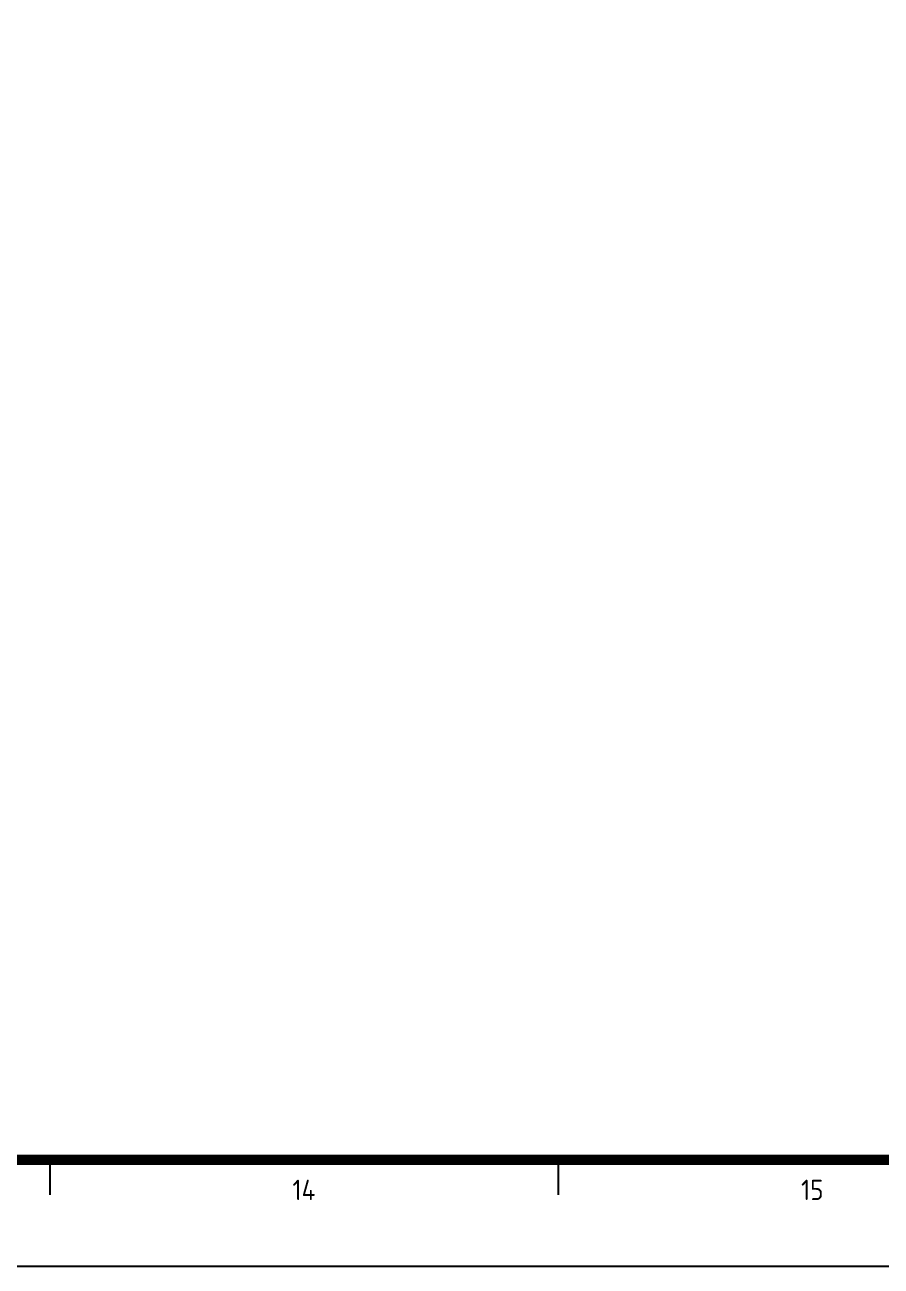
# Model space of a CAD drawing. Extents: x 815029915 to 815825525, y 579155098 to 579748855.
# Drawn here: x 815530932 to 815539355, y 579361391 to 579373596 of the extents above; entities that cross this region are included whole.
import ezdxf
from ezdxf.enums import TextEntityAlignment as Align

# ---------------------------------------------------------------- set-up
doc = ezdxf.new("R2010")
doc.units = 0
doc.header["$LTSCALE"] = 100
doc.header["$MEASUREMENT"] = 0
doc.layers.add('TK', color=7, linetype='Continuous')
doc.layers.add('zm', color=1, linetype='Continuous')
doc.styles.add('ISOCP', font='isocp.shx', dxfattribs={"bigfont": 'gbcbig.shx'})

# ---------------------------------------------------------------- blocks, each defined once
blk = doc.blocks.new('l')
at = {"layer": 'TK'}
blk.add_lwpolyline([(815463677, 579451444), (815463677, 579409444), (815547777, 579409444), (815547777, 579451444)], close=True, dxfattribs=at)

msp = doc.modelspace()

# ---------------------------------------------------------------- linework, layer by layer
at = {"layer": 'TK'}
for p, q in [((815531177.3, 579362482.2), (815531177.3, 579362090.9)), ((815536177.3, 579362482.2), (815536177.3, 579362090.9))]:
    msp.add_line(p, q, dxfattribs=at)
msp.add_lwpolyline([(815463677.3, 579403390.9), (815463677.3, 579361390.9), (815547777.3, 579361390.9), (815547777.3, 579403390.9)], close=True, dxfattribs=at)
at = {"layer": 'TK', "const_width": 100}
msp.add_lwpolyline([(815466177.3, 579362436.5), (815466177.3, 579402390.9), (815546777.3, 579402390.9), (815546777.3, 579362436.5)], close=True, dxfattribs=at)

# ---------------------------------------------------------------- block references
at = {"layer": 'zm', "color": 1}
msp.add_blockref('l', (0, -48053.6), dxfattribs=at)

# ---------------------------------------------------------------- texts
at = {"layer": 'TK', "style": 'ISOCP'}
for s, p in [('14', (815533677.3, 579362140.9)), ('15', (815538677.3, 579362140.9))]:
    msp.add_text(s, height=200, dxfattribs=at).set_placement(p, align=Align.MIDDLE)

doc.saveas('drawing.dxf')
